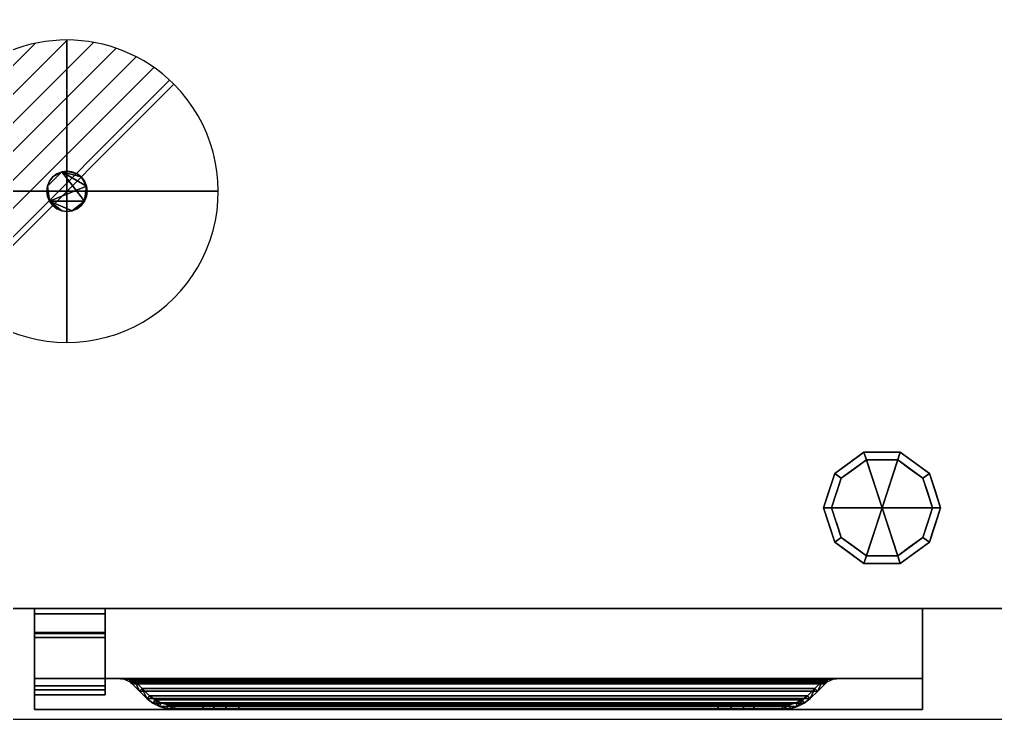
# Model space of a CAD drawing. Extents: x -1 to 1781, y -1355 to 1.
# Drawn here: x 801.5 to 1285.2, y -697 to -352.8 of the extents above; entities that cross this region are included whole.
import ezdxf

# ---------------------------------------------------------------- set-up
doc = ezdxf.new("R2010")
doc.units = 0
doc.layers.get('0').update_dxf_attribs({"lineweight": 13})
for name, color, linetype in [('IQ_200_3D', 1, 'Continuous'), ('IQ_BROWN_3D', 32, 'Continuous'), ('IQ_CON_DRAIN_INT', 7, 'Continuous')]:
    doc.layers.add(name, color=color, linetype=linetype)

# ---------------------------------------------------------------- blocks, each defined once
blk = doc.blocks.new('*X11')
at = {"color": 0}
for p, q in [((313.993, 2209.039), (321.505, 2216.552)), ((314.108, 2207.74), (322.804, 2216.436)), ((314.158, 2210.619), (319.926, 2216.386)), ((314.399, 2206.617), (323.928, 2216.145)), ((314.821, 2205.625), (324.919, 2215.723)), ((315.101, 2212.976), (317.568, 2215.443)), ((315.354, 2204.743), (325.801, 2215.191)), ((315.985, 2203.96), (326.584, 2214.559))]:
    blk.add_line(p, q, dxfattribs=at)
blk = doc.blocks.new('DRAIN')
blk.add_line((-2.121, -2.121), (2.121, 2.121))
at = {"extrusion": (-1, 0, 0)}
blk.add_line((0, 2.121, -2.121), (0, -2.121, 2.121), dxfattribs=at)
at = {"extrusion": (0, -1, 0)}
blk.add_line((-2.121, 0, -2.121), (2.121, 0, 2.121), dxfattribs=at)
at = {"extrusion": (-1, 0, 0)}
for start, end in [(45, 225), (225, 45)]:
    blk.add_arc((0, 0), 3, start, end, dxfattribs=at)
for start, end in [(45, 225), (225, 45)]:
    blk.add_arc((0, 0), 3, start, end)
at = {"extrusion": (0, -1, 0)}
for start, end in [(45, 225), (225, 45)]:
    blk.add_arc((0, 0), 3, start, end, dxfattribs=at)
at = {"xscale": 0.4000000000000909, "yscale": 0.4000000000000909, "zscale": 0.4000000000000909}
blk.add_blockref('*X11', (-128.597, -883.621), dxfattribs=at)
at = {"extrusion": (-1, 0, 0), "xscale": 0.3999999999999773, "yscale": 0.3999999999999773, "zscale": 0.3999999999999773}
blk.add_blockref('*X11', (-128.597, -883.621), dxfattribs=at)
at = {"extrusion": (0, -1, 0), "xscale": 0.4000000000000909, "yscale": 0.4000000000000909, "zscale": 0.4000000000000909}
blk.add_blockref('*X11', (-128.597, -883.621), dxfattribs=at)

msp = doc.modelspace()

# ---------------------------------------------------------------- block references
at = {"layer": 'IQ_CON_DRAIN_INT', "xscale": 25, "yscale": 25, "zscale": 25}
msp.add_blockref('DRAIN', (825, -438), dxfattribs=at)

# ---------------------------------------------------------------- meshes
at = {"layer": 'IQ_200_3D'}
mesh = msp.add_polyface(dxfattribs=at)
corners = [(15, 0, 800), (15, -645, 800), (1765, -645, 800), (1765, 0, 800)]
mesh.append_faces([[corners[k] for k in face] for face in [(0, 1, 2, 3)]])
mesh = msp.add_polyface(dxfattribs=at)
corners = [(1765, -645, 150), (15, -645, 150), (15, 0, 150), (1765, 0, 150)]
mesh.append_faces([[corners[k] for k in face] for face in [(0, 1, 2, 3)]])
mesh = msp.add_polyface(dxfattribs=at)
corners = [(825, -448, 140), (822.41, -447.66, 140), (820, -446.66, 140), (817.93, -445.07, 140), (816.34, -443, 140), (815.34, -440.59, 140), (815, -438, 140), (815.34, -435.41, 140), (816.34, -433, 140), (817.93, -430.93, 140), (820, -429.34, 140), (822.41, -428.34, 140), (825, -428, 140), (827.59, -428.34, 140), (830, -429.34, 140), (832.07, -430.93, 140), (833.66, -433, 140), (834.66, -435.41, 140), (835, -438, 140), (834.66, -440.59, 140), (833.66, -443, 140), (832.07, -445.07, 140), (830, -446.66, 140), (827.59, -447.66, 140)]
mesh.append_faces([[corners[k] for k in face] for face in [(11, 9, 10), (17, 15, 16), (14, 12, 13)]], dxfattribs={"vtx0": -1})
mesh.append_faces([[corners[k] for k in face] for face in [(1, 4, 23, 0)]], dxfattribs={"vtx0": -1, "vtx1": -1})
mesh.append_faces([[corners[k] for k in face] for face in [(20, 23, 4)]], dxfattribs={"vtx0": -1, "vtx1": -1, "vtx2": -1})
mesh.append_faces([[corners[k] for k in face] for face in [(4, 7, 11, 20), (11, 15, 17, 20)]], dxfattribs={"vtx0": -1, "vtx1": -1, "vtx2": -1, "vtx3": -1})
mesh.append_faces([[corners[k] for k in face] for face in [(11, 7, 8, 9)]], dxfattribs={"vtx0": -1, "vtx3": -1})
mesh.append_faces([[corners[k] for k in face] for face in [(11, 12, 14, 15)]], dxfattribs={"vtx1": -1, "vtx3": -1})
mesh.append_faces([[corners[k] for k in face] for face in [(2, 3, 4, 1), (21, 22, 23, 20)]], dxfattribs={"vtx2": -1})
mesh.append_faces([[corners[k] for k in face] for face in [(4, 5, 6, 7), (17, 18, 19, 20)]], dxfattribs={"vtx3": -1})
mesh = msp.add_polyface(dxfattribs=at)
corners = [(825, -448, 150), (827.59, -447.66, 150), (830, -446.66, 150), (832.07, -445.07, 150), (833.66, -443, 150), (834.66, -440.59, 150), (835, -438, 150), (834.66, -435.41, 150), (833.66, -433, 150), (832.07, -430.93, 150), (830, -429.34, 150), (827.59, -428.34, 150), (825, -428, 150), (822.41, -428.34, 150), (820, -429.34, 150), (817.93, -430.93, 150), (816.34, -433, 150), (815.34, -435.41, 150), (815, -438, 150), (815.34, -440.59, 150), (816.34, -443, 150), (817.93, -445.07, 150), (820, -446.66, 150), (822.41, -447.66, 150)]
mesh.append_faces([[corners[k] for k in face] for face in [(7, 5, 6), (12, 10, 11), (15, 13, 14)]], dxfattribs={"vtx0": -1})
mesh.append_faces([[corners[k] for k in face] for face in [(1, 4, 20)]], dxfattribs={"vtx0": -1, "vtx1": -1, "vtx2": -1})
mesh.append_faces([[corners[k] for k in face] for face in [(20, 7, 13, 17)]], dxfattribs={"vtx0": -1, "vtx1": -1, "vtx2": -1, "vtx3": -1})
mesh.append_faces([[corners[k] for k in face] for face in [(7, 20, 4, 5)]], dxfattribs={"vtx0": -1, "vtx1": -1, "vtx3": -1})
mesh.append_faces([[corners[k] for k in face] for face in [(13, 9, 10, 12)]], dxfattribs={"vtx0": -1, "vtx2": -1})
mesh.append_faces([[corners[k] for k in face] for face in [(3, 4, 1, 2)]], dxfattribs={"vtx1": -1})
mesh.append_faces([[corners[k] for k in face] for face in [(16, 17, 13, 15)]], dxfattribs={"vtx1": -1, "vtx2": -1})
mesh.append_faces([[corners[k] for k in face] for face in [(18, 19, 20, 17)]], dxfattribs={"vtx2": -1})
mesh.append_faces([[corners[k] for k in face] for face in [(7, 8, 9, 13), (23, 0, 1, 20)]], dxfattribs={"vtx2": -1, "vtx3": -1})
mesh.append_faces([[corners[k] for k in face] for face in [(20, 21, 22, 23)]], dxfattribs={"vtx3": -1})
mesh = msp.add_polyface(dxfattribs=at)
corners = [(825, -428, 140), (822.41, -428.34, 140), (820, -429.34, 140), (817.93, -430.93, 140), (816.34, -433, 140), (815.34, -435.41, 140), (815, -438, 140), (815.34, -440.59, 140), (816.34, -443, 140), (817.93, -445.07, 140), (820, -446.66, 140), (822.41, -447.66, 140), (825, -448, 140), (825, -448, 150), (822.41, -447.66, 150), (820, -446.66, 150), (817.93, -445.07, 150), (816.34, -443, 150), (815.34, -440.59, 150), (815, -438, 150), (815.34, -435.41, 150), (816.34, -433, 150), (817.93, -430.93, 150), (820, -429.34, 150), (822.41, -428.34, 150), (825, -428, 150)]
mesh.append_faces([[corners[k] for k in face] for face in [(13, 14, 11, 12), (0, 1, 24, 25)]], dxfattribs={"vtx1": -1})
mesh.append_faces([[corners[k] for k in face] for face in [(14, 15, 10, 11), (16, 17, 8, 9), (15, 16, 9, 10), (17, 18, 7, 8), (6, 7, 18, 19), (19, 20, 5, 6), (20, 21, 4, 5), (22, 23, 2, 3), (21, 22, 3, 4), (23, 24, 1, 2)]], dxfattribs={"vtx1": -1, "vtx3": -1})
mesh = msp.add_polyface(dxfattribs=at)
corners = [(825, -448, 140), (827.59, -447.66, 140), (830, -446.66, 140), (832.07, -445.07, 140), (833.66, -443, 140), (834.66, -440.59, 140), (835, -438, 140), (834.66, -435.41, 140), (833.66, -433, 140), (832.07, -430.93, 140), (830, -429.34, 140), (827.59, -428.34, 140), (825, -428, 140), (825, -428, 150), (827.59, -428.34, 150), (830, -429.34, 150), (832.07, -430.93, 150), (833.66, -433, 150), (834.66, -435.41, 150), (835, -438, 150), (834.66, -440.59, 150), (833.66, -443, 150), (832.07, -445.07, 150), (830, -446.66, 150), (827.59, -447.66, 150), (825, -448, 150)]
mesh.append_faces([[corners[k] for k in face] for face in [(13, 14, 11, 12), (0, 1, 24, 25)]], dxfattribs={"vtx1": -1})
mesh.append_faces([[corners[k] for k in face] for face in [(14, 15, 10, 11), (16, 17, 8, 9), (15, 16, 9, 10), (17, 18, 7, 8), (6, 7, 18, 19), (19, 20, 5, 6), (20, 21, 4, 5), (22, 23, 2, 3), (21, 22, 3, 4), (23, 24, 1, 2)]], dxfattribs={"vtx1": -1, "vtx3": -1})
mesh = msp.add_polyface(dxfattribs=at)
corners = [(1229, -595, 150), (1258, -595, 150), (1252.46, -577.95, 150), (1237.96, -567.42, 150), (1220.04, -567.42, 150), (1205.54, -577.95, 150), (1200, -595, 150)]
mesh.append_faces([[corners[k] for k in face] for face in [(0, 4, 5, 6)]], dxfattribs={"vtx0": -1})
mesh.append_faces([[corners[k] for k in face] for face in [(0, 3, 4)]], dxfattribs={"vtx0": -1, "vtx2": -1})
mesh.append_faces([[corners[k] for k in face] for face in [(0, 1, 2, 3)]], dxfattribs={"vtx3": -1})
mesh = msp.add_polyface(dxfattribs=at)
corners = [(1200, -595, 150), (1205.54, -577.95, 150), (1220.04, -567.42, 150), (1237.96, -567.42, 150), (1252.46, -577.95, 150), (1258, -595, 150), (1258, -595, 25), (1252.46, -577.95, 25), (1237.96, -567.42, 25), (1220.04, -567.42, 25), (1205.54, -577.95, 25), (1200, -595, 25), (1245.21, -572.69, 150), (1245.21, -572.69, 25), (1255.23, -586.48, 25), (1255.23, -586.48, 150), (1229, -567.42, 150), (1229, -567.42, 25), (1212.79, -572.69, 25), (1212.79, -572.69, 150), (1202.31, -587.88, 25), (1202.77, -586.48, 150), (1203.93, -582.92, 25)]
mesh.append_faces([[corners[k] for k in face] for face in [(22, 1, 10), (1, 22, 21)]], dxfattribs={"vtx0": -1, "vtx1": -1})
mesh.append_faces([[corners[k] for k in face] for face in [(20, 0, 21)]], dxfattribs={"vtx0": -1, "vtx2": -1})
mesh.append_faces([[corners[k] for k in face] for face in [(22, 20, 21)]], dxfattribs={"vtx1": -1, "vtx2": -1})
mesh.append_faces([[corners[k] for k in face] for face in [(2, 16, 17, 9), (13, 8, 3, 12), (4, 15, 14, 7), (7, 13, 12, 4), (9, 18, 19, 2), (16, 3, 8, 17), (1, 19, 18, 10)]], dxfattribs={"vtx1": -1, "vtx3": -1})
mesh.append_faces([[corners[k] for k in face] for face in [(5, 6, 14, 15), (20, 11, 0)]], dxfattribs={"vtx2": -1})
mesh = msp.add_polyface(dxfattribs=at)
corners = [(1200, -595, 25), (1205.54, -577.95, 25), (1220.04, -567.42, 25), (1237.96, -567.42, 25), (1252.46, -577.95, 25), (1258, -595, 25), (1254, -595, 25), (1249.23, -580.31, 25), (1236.73, -571.22, 25), (1221.27, -571.22, 25), (1208.77, -580.31, 25), (1204, -595, 25)]
mesh.append_faces([[corners[k] for k in face] for face in [(10, 1, 2, 9)]], dxfattribs={"vtx0": -1, "vtx2": -1})
mesh.append_faces([[corners[k] for k in face] for face in [(6, 7, 4, 5)]], dxfattribs={"vtx1": -1})
mesh.append_faces([[corners[k] for k in face] for face in [(8, 9, 2, 3), (7, 8, 3, 4)]], dxfattribs={"vtx1": -1, "vtx3": -1})
mesh.append_faces([[corners[k] for k in face] for face in [(11, 0, 1, 10)]], dxfattribs={"vtx2": -1})
mesh = msp.add_polyface(dxfattribs=at)
corners = [(1204, -595, 25), (1208.77, -580.31, 25), (1221.27, -571.22, 25), (1236.73, -571.22, 25), (1249.23, -580.31, 25), (1254, -595, 25), (1254, -595, 0), (1249.23, -580.31, 0), (1236.73, -571.22, 0), (1221.27, -571.22, 0), (1208.77, -580.31, 0), (1204, -595, 0), (1242.98, -575.76, 0), (1242.98, -575.76, 25), (1251.61, -587.65, 25), (1251.61, -587.65, 0), (1229, -571.22, 25), (1229, -571.22, 0), (1206.32, -587.87, 0), (1206.39, -587.65, 25), (1215.02, -575.76, 0), (1215.02, -575.76, 25)]
mesh.append_faces([[corners[k] for k in face] for face in [(15, 14, 5, 6)]], dxfattribs={"vtx0": -1})
mesh.append_faces([[corners[k] for k in face] for face in [(7, 4, 14, 15), (9, 2, 16, 17), (8, 3, 13, 12), (12, 13, 4, 7), (19, 10, 18), (17, 16, 3, 8), (10, 19, 1), (18, 0, 19)]], dxfattribs={"vtx0": -1, "vtx2": -1})
mesh.append_faces([[corners[k] for k in face] for face in [(21, 2, 9, 20), (1, 21, 20, 10)]], dxfattribs={"vtx1": -1, "vtx3": -1})
mesh.append_faces([[corners[k] for k in face] for face in [(18, 11, 0)]], dxfattribs={"vtx2": -1})
mesh = msp.add_polyface(dxfattribs=at)
corners = [(1204, -595, 0), (1208.77, -580.31, 0), (1221.27, -571.22, 0), (1236.73, -571.22, 0), (1249.23, -580.31, 0), (1254, -595, 0), (1229, -595, 0)]
mesh.append_faces([[corners[k] for k in face] for face in [(1, 2, 6, 0)]], dxfattribs={"vtx1": -1})
mesh.append_faces([[corners[k] for k in face] for face in [(2, 3, 6)]], dxfattribs={"vtx1": -1, "vtx2": -1})
mesh.append_faces([[corners[k] for k in face] for face in [(4, 5, 6, 3)]], dxfattribs={"vtx2": -1})
mesh = msp.add_polyface(dxfattribs=at)
corners = [(1229, -595, 150), (1200, -595, 150), (1205.54, -612.05, 150), (1220.04, -622.58, 150), (1237.96, -622.58, 150), (1252.46, -612.05, 150), (1258, -595, 150)]
mesh.append_faces([[corners[k] for k in face] for face in [(0, 4, 5, 6)]], dxfattribs={"vtx0": -1})
mesh.append_faces([[corners[k] for k in face] for face in [(4, 0, 3)]], dxfattribs={"vtx0": -1, "vtx1": -1})
mesh.append_faces([[corners[k] for k in face] for face in [(0, 1, 2, 3)]], dxfattribs={"vtx3": -1})
mesh = msp.add_polyface(dxfattribs=at)
corners = [(1258, -595, 150), (1252.46, -612.05, 150), (1237.96, -622.58, 150), (1220.04, -622.58, 150), (1205.54, -612.05, 150), (1200, -595, 150), (1200, -595, 25), (1205.54, -612.05, 25), (1220.04, -622.58, 25), (1237.96, -622.58, 25), (1252.46, -612.05, 25), (1258, -595, 25), (1202.31, -602.12, 150), (1202.77, -603.52, 25), (1212.79, -617.31, 25), (1212.79, -617.31, 150), (1229, -622.58, 150), (1229, -622.58, 25), (1245.21, -617.31, 25), (1245.21, -617.31, 150), (1255.69, -602.12, 25), (1255.23, -603.52, 150), (1203.93, -607.08, 150), (1254.07, -607.08, 25)]
mesh.append_faces([[corners[k] for k in face] for face in [(6, 12, 5)]], dxfattribs={"vtx0": -1})
mesh.append_faces([[corners[k] for k in face] for face in [(23, 1, 10), (22, 7, 4), (7, 22, 13), (1, 23, 21)]], dxfattribs={"vtx0": -1, "vtx1": -1})
mesh.append_faces([[corners[k] for k in face] for face in [(12, 6, 13), (20, 0, 21)]], dxfattribs={"vtx0": -1, "vtx2": -1})
mesh.append_faces([[corners[k] for k in face] for face in [(22, 12, 13), (23, 20, 21)]], dxfattribs={"vtx1": -1, "vtx2": -1})
mesh.append_faces([[corners[k] for k in face] for face in [(15, 4, 7, 14), (3, 15, 14, 8), (17, 9, 2, 16), (19, 2, 9, 18), (18, 10, 1, 19), (16, 3, 8, 17)]], dxfattribs={"vtx1": -1, "vtx3": -1})
mesh.append_faces([[corners[k] for k in face] for face in [(20, 11, 0)]], dxfattribs={"vtx2": -1})
mesh = msp.add_polyface(dxfattribs=at)
corners = [(1258, -595, 25), (1252.46, -612.05, 25), (1237.96, -622.58, 25), (1220.04, -622.58, 25), (1205.54, -612.05, 25), (1200, -595, 25), (1204, -595, 25), (1208.77, -609.69, 25), (1221.27, -618.78, 25), (1236.73, -618.78, 25), (1249.23, -609.69, 25), (1254, -595, 25)]
mesh.append_faces([[corners[k] for k in face] for face in [(1, 10, 11, 0)]], dxfattribs={"vtx0": -1})
mesh.append_faces([[corners[k] for k in face] for face in [(3, 8, 9, 2), (2, 9, 10, 1)]], dxfattribs={"vtx0": -1, "vtx2": -1})
mesh.append_faces([[corners[k] for k in face] for face in [(3, 4, 7, 8)]], dxfattribs={"vtx1": -1, "vtx3": -1})
mesh.append_faces([[corners[k] for k in face] for face in [(4, 5, 6, 7)]], dxfattribs={"vtx3": -1})
mesh = msp.add_polyface(dxfattribs=at)
corners = [(1254, -595, 25), (1249.23, -609.69, 25), (1236.73, -618.78, 25), (1221.27, -618.78, 25), (1208.77, -609.69, 25), (1204, -595, 25), (1204, -595, 0), (1208.77, -609.69, 0), (1221.27, -618.78, 0), (1236.73, -618.78, 0), (1249.23, -609.69, 0), (1254, -595, 0), (1206.32, -602.13, 0), (1206.39, -602.35, 25), (1215.02, -614.24, 25), (1215.02, -614.24, 0), (1229, -618.78, 25), (1229, -618.78, 0), (1251.68, -602.13, 0), (1251.61, -602.35, 25), (1242.98, -614.24, 25), (1242.98, -614.24, 0)]
mesh.append_faces([[corners[k] for k in face] for face in [(7, 13, 12)]], dxfattribs={"vtx0": -1, "vtx1": -1})
mesh.append_faces([[corners[k] for k in face] for face in [(15, 14, 4, 7), (14, 15, 8, 3), (12, 13, 5), (9, 2, 16), (19, 10, 18), (10, 19, 1), (20, 21, 10, 1), (2, 9, 21, 20), (18, 0, 19)]], dxfattribs={"vtx0": -1, "vtx2": -1})
mesh.append_faces([[corners[k] for k in face] for face in [(4, 13, 7), (8, 17, 3)]], dxfattribs={"vtx1": -1, "vtx2": -1})
mesh.append_faces([[corners[k] for k in face] for face in [(16, 3, 17, 9)]], dxfattribs={"vtx1": -1, "vtx3": -1})
mesh.append_faces([[corners[k] for k in face] for face in [(5, 6, 12), (18, 11, 0)]], dxfattribs={"vtx2": -1})
mesh = msp.add_polyface(dxfattribs=at)
corners = [(1254, -595, 0), (1249.23, -609.69, 0), (1236.73, -618.78, 0), (1221.27, -618.78, 0), (1208.77, -609.69, 0), (1204, -595, 0), (1229, -595, 0)]
mesh.append_faces([[corners[k] for k in face] for face in [(3, 6, 2)]], dxfattribs={"vtx0": -1, "vtx1": -1})
mesh.append_faces([[corners[k] for k in face] for face in [(1, 2, 6, 0)]], dxfattribs={"vtx1": -1})
mesh.append_faces([[corners[k] for k in face] for face in [(4, 5, 6, 3)]], dxfattribs={"vtx2": -1})
mesh = msp.add_polyface(dxfattribs=at)
corners = [(15, -645, 800), (15, -645, 150), (1765, -645, 150), (1765, -645, 800)]
mesh.append_faces([[corners[k] for k in face] for face in [(0, 1, 2, 3)]])
mesh = msp.add_polyface(dxfattribs=at)
corners = [(809, -657.26, 178.51), (809, -645, 178.51), (809, -645, 150), (809, -647.5, 150), (809, -647.5, 176.01), (809, -687.81, 176.01), (809, -687.81, 185.01), (809, -685.31, 185.01), (809, -685.31, 178.51), (809, -683.31, 185.01), (809, -683.31, 187.51), (809, -656.8, 187.51), (809, -656.8, 181.76), (809, -659.3, 181.76), (809, -659.3, 185.01)]
mesh.append_faces([[corners[k] for k in face] for face in [(14, 11, 12, 13)]], dxfattribs={"vtx0": -1})
mesh.append_faces([[corners[k] for k in face] for face in [(5, 8, 0)]], dxfattribs={"vtx0": -1, "vtx2": -1})
mesh.append_faces([[corners[k] for k in face] for face in [(0, 1, 4, 5)]], dxfattribs={"vtx1": -1, "vtx3": -1})
mesh.append_faces([[corners[k] for k in face] for face in [(6, 7, 8, 5), (2, 3, 4, 1)]], dxfattribs={"vtx2": -1})
mesh.append_faces([[corners[k] for k in face] for face in [(14, 9, 10, 11)]], dxfattribs={"vtx3": -1})
mesh = msp.add_polyface(dxfattribs=at)
corners = [(809, -645, 150), (844, -645, 150), (844, -647.5, 150), (809, -647.5, 150)]
mesh.append_faces([[corners[k] for k in face] for face in [(0, 1, 2, 3)]])
mesh = msp.add_polyface(dxfattribs=at)
corners = [(809, -645, 178.51), (844, -645, 178.51), (844, -645, 150), (809, -645, 150)]
mesh.append_faces([[corners[k] for k in face] for face in [(0, 1, 2, 3)]])
mesh = msp.add_polyface(dxfattribs=at)
corners = [(809, -657.26, 178.51), (844, -657.26, 178.51), (844, -645, 178.51), (809, -645, 178.51)]
mesh.append_faces([[corners[k] for k in face] for face in [(0, 1, 2, 3)]])
mesh = msp.add_polyface(dxfattribs=at)
corners = [(809, -695, 693.5), (809, -679.6, 750.99), (809, -679.6, 799.66), (809, -645, 799.66), (809, -645, 187.51), (809, -695, 187.51)]
mesh.append_faces([[corners[k] for k in face] for face in [(1, 3, 0)]], dxfattribs={"vtx0": -1, "vtx1": -1})
mesh.append_faces([[corners[k] for k in face] for face in [(4, 5, 0, 3), (1, 2, 3)]], dxfattribs={"vtx2": -1})
mesh = msp.add_polyface(dxfattribs=at)
corners = [(1249, -695, 187.51), (809, -695, 187.51), (809, -645, 187.51), (1249, -645, 187.51)]
mesh.append_faces([[corners[k] for k in face] for face in [(0, 1, 2, 3)]])
mesh = msp.add_polyface(dxfattribs=at)
corners = [(1249, -645, 187.51), (809, -645, 187.51), (809, -645, 799.66), (1249, -645, 799.66)]
mesh.append_faces([[corners[k] for k in face] for face in [(0, 1, 2, 3)]])
mesh = msp.add_polyface(dxfattribs=at)
corners = [(1249, -645, 799.66), (809, -645, 799.66), (809, -679.6, 799.66), (1249, -679.6, 799.66)]
mesh.append_faces([[corners[k] for k in face] for face in [(0, 1, 2, 3)]])
mesh = msp.add_polyface(dxfattribs=at)
corners = [(809, -647.5, 176.01), (844, -647.5, 176.01), (844, -687.81, 176.01), (809, -687.81, 176.01)]
mesh.append_faces([[corners[k] for k in face] for face in [(0, 1, 2, 3)]])
mesh = msp.add_polyface(dxfattribs=at)
corners = [(809, -647.5, 150), (844, -647.5, 150), (844, -647.5, 176.01), (809, -647.5, 176.01)]
mesh.append_faces([[corners[k] for k in face] for face in [(0, 1, 2, 3)]])
mesh = msp.add_polyface(dxfattribs=at)
corners = [(844, -657.26, 178.51), (844, -685.31, 178.51), (844, -685.31, 185.01), (844, -687.81, 185.01), (844, -687.81, 176.01), (844, -647.5, 176.01), (844, -647.5, 150), (844, -645, 150), (844, -645, 178.51), (844, -683.31, 185.01), (844, -659.3, 185.01), (844, -659.3, 181.76), (844, -656.8, 181.76), (844, -656.8, 187.51), (844, -683.31, 187.51)]
mesh.append_faces([[corners[k] for k in face] for face in [(10, 13, 14, 9)]], dxfattribs={"vtx0": -1})
mesh.append_faces([[corners[k] for k in face] for face in [(5, 8, 0, 4)]], dxfattribs={"vtx0": -1, "vtx2": -1})
mesh.append_faces([[corners[k] for k in face] for face in [(7, 8, 5, 6), (12, 13, 10, 11)]], dxfattribs={"vtx1": -1})
mesh.append_faces([[corners[k] for k in face] for face in [(0, 1, 4)]], dxfattribs={"vtx1": -1, "vtx2": -1})
mesh.append_faces([[corners[k] for k in face] for face in [(1, 2, 3, 4)]], dxfattribs={"vtx3": -1})
mesh = msp.add_polyface(dxfattribs=at)
corners = [(1249, -695, 693.5), (1249, -695, 187.51), (1249, -645, 187.51), (1249, -645, 799.66), (1249, -679.6, 799.66), (1249, -679.6, 750.99)]
mesh.append_faces([[corners[k] for k in face] for face in [(3, 5, 0)]], dxfattribs={"vtx0": -1, "vtx2": -1})
mesh.append_faces([[corners[k] for k in face] for face in [(3, 4, 5)]], dxfattribs={"vtx2": -1})
mesh.append_faces([[corners[k] for k in face] for face in [(0, 1, 2, 3)]], dxfattribs={"vtx3": -1})
mesh = msp.add_polyface(dxfattribs=at)
corners = [(809, -656.8, 187.51), (844, -656.8, 187.51), (844, -656.8, 181.76), (809, -656.8, 181.76)]
mesh.append_faces([[corners[k] for k in face] for face in [(0, 1, 2, 3)]])
mesh = msp.add_polyface(dxfattribs=at)
corners = [(809, -683.31, 187.51), (844, -683.31, 187.51), (844, -656.8, 187.51), (809, -656.8, 187.51)]
mesh.append_faces([[corners[k] for k in face] for face in [(0, 1, 2, 3)]])
mesh = msp.add_polyface(dxfattribs=at)
corners = [(809, -656.8, 181.76), (844, -656.8, 181.76), (844, -659.3, 181.76), (809, -659.3, 181.76)]
mesh.append_faces([[corners[k] for k in face] for face in [(0, 1, 2, 3)]])
mesh = msp.add_polyface(dxfattribs=at)
corners = [(809, -685.31, 178.51), (844, -685.31, 178.51), (844, -657.26, 178.51), (809, -657.26, 178.51)]
mesh.append_faces([[corners[k] for k in face] for face in [(0, 1, 2, 3)]])
mesh = msp.add_polyface(dxfattribs=at)
corners = [(809, -659.3, 185.01), (844, -659.3, 185.01), (844, -683.31, 185.01), (809, -683.31, 185.01)]
mesh.append_faces([[corners[k] for k in face] for face in [(0, 1, 2, 3)]])
mesh = msp.add_polyface(dxfattribs=at)
corners = [(809, -659.3, 181.76), (844, -659.3, 181.76), (844, -659.3, 185.01), (809, -659.3, 185.01)]
mesh.append_faces([[corners[k] for k in face] for face in [(0, 1, 2, 3)]])
mesh = msp.add_polyface(dxfattribs=at)
corners = [(1249, -679.6, 799.66), (809, -679.6, 799.66), (809, -679.6, 750.99), (1249, -679.6, 750.99)]
mesh.append_faces([[corners[k] for k in face] for face in [(0, 1, 2, 3)]])
mesh = msp.add_polyface(dxfattribs=at)
corners = [(1249, -679.6, 750.99), (809, -679.6, 750.99), (809, -695, 693.5), (1249, -695, 693.5)]
mesh.append_faces([[corners[k] for k in face] for face in [(0, 1, 2, 3)]])
mesh = msp.add_polyface(dxfattribs=at)
corners = [(1200.73, -679.6, 793.12), (857.27, -679.6, 793.12), (856.14, -679.6, 794.25), (853.19, -679.6, 796.68), (849.84, -679.6, 798.51), (846.2, -679.6, 799.66), (1211.8, -679.6, 799.66), (1208.16, -679.6, 798.51), (1204.81, -679.6, 796.68), (1201.86, -679.6, 794.25)]
mesh.append_faces([[corners[k] for k in face] for face in [(2, 9, 0, 1)]], dxfattribs={"vtx0": -1})
mesh.append_faces([[corners[k] for k in face] for face in [(6, 7, 5)]], dxfattribs={"vtx1": -1})
mesh.append_faces([[corners[k] for k in face] for face in [(2, 3, 9)]], dxfattribs={"vtx1": -1, "vtx2": -1})
mesh.append_faces([[corners[k] for k in face] for face in [(7, 8, 4, 5), (8, 9, 3, 4)]], dxfattribs={"vtx1": -1, "vtx3": -1})
mesh = msp.add_polyface(dxfattribs=at)
corners = [(1211.8, -679.6, 799.66), (846.2, -679.6, 799.66), (849.91, -679.62, 798.47), (853.31, -680.02, 796.6), (856.14, -681.25, 794.25), (856.73, -681.73, 793.66), (857.27, -682.26, 793.12), (1200.73, -682.26, 793.12), (1201.27, -681.73, 793.66), (1201.86, -681.25, 794.25), (1204.69, -680.02, 796.6), (1208.09, -679.62, 798.47)]
mesh.append_faces([[corners[k] for k in face] for face in [(2, 11, 0, 1)]], dxfattribs={"vtx0": -1})
mesh.append_faces([[corners[k] for k in face] for face in [(3, 10, 11, 2), (10, 3, 4, 9), (5, 8, 9, 4)]], dxfattribs={"vtx0": -1, "vtx2": -1})
mesh.append_faces([[corners[k] for k in face] for face in [(6, 7, 8, 5)]], dxfattribs={"vtx2": -1})
mesh = msp.add_polyface(dxfattribs=at)
corners = [(856.14, -679.6, 794.25), (856.14, -681.25, 794.25), (853.31, -680.02, 796.6), (849.91, -679.62, 798.47), (846.2, -679.6, 799.66), (849.84, -679.6, 798.51), (853.19, -679.6, 796.68), (851.61, -679.82, 797.54), (848.52, -679.61, 798.92), (851.52, -679.6, 797.59), (849.21, -679.62, 798.7), (850.68, -679.6, 798.05), (849.56, -679.62, 798.59), (850.26, -679.6, 798.28), (849.74, -679.62, 798.53), (850.05, -679.6, 798.39), (850.76, -679.72, 798.01), (848.52, -679.6, 798.92), (850.34, -679.67, 798.24), (849.18, -679.6, 798.72), (850.12, -679.65, 798.36), (849.51, -679.6, 798.61), (849.67, -679.6, 798.56), (849.34, -679.6, 798.66), (849.39, -679.62, 798.64), (848.86, -679.62, 798.81), (849.04, -679.62, 798.75), (848.85, -679.6, 798.82), (849.01, -679.6, 798.77), (848.69, -679.61, 798.86), (848.68, -679.6, 798.87)]
mesh.append_faces([[corners[k] for k in face] for face in [(2, 0, 1)]], dxfattribs={"vtx0": -1})
mesh.append_faces([[corners[k] for k in face] for face in [(9, 7, 16), (11, 16, 18)]], dxfattribs={"vtx0": -1, "vtx2": -1})
mesh.append_faces([[corners[k] for k in face] for face in [(6, 0, 2), (5, 15, 3), (3, 14, 5), (2, 7, 6), (11, 9, 16), (9, 6, 7), (25, 29, 27), (19, 23, 10), (13, 11, 18), (21, 22, 12), (18, 20, 13), (10, 26, 19), (15, 13, 20), (23, 21, 24), (20, 3, 15), (14, 12, 22), (22, 5, 14), (12, 24, 21), (24, 10, 23), (29, 8, 30), (27, 28, 25), (26, 25, 28), (28, 19, 26), (17, 30, 8), (30, 27, 29)]], dxfattribs={"vtx1": -1, "vtx2": -1})
mesh.append_faces([[corners[k] for k in face] for face in [(8, 4, 17)]], dxfattribs={"vtx2": -1})
mesh = msp.add_polyface(dxfattribs=at)
corners = [(892.58, -693, 757.81), (892.58, -695, 757.81), (878.28, -695, 772.11), (874.55, -694.65, 775.84), (870.95, -693.61, 779.44), (867.6, -691.91, 782.79), (864.64, -689.62, 785.75), (860.89, -686.01, 789.5), (857.27, -682.26, 793.12), (856.73, -681.73, 793.66), (856.14, -681.25, 794.25), (856.14, -679.6, 794.25), (857.27, -679.6, 793.12), (858.03, -680.21, 792.36), (858.73, -680.89, 791.66), (862.3, -684.59, 788.09), (866, -688.16, 784.39), (868.67, -690.22, 781.72), (871.68, -691.75, 778.71), (874.92, -692.68, 775.47), (878.28, -693, 772.11)]
mesh.append_faces([[corners[k] for k in face] for face in [(3, 19, 2), (5, 17, 4), (18, 4, 17), (8, 14, 7), (13, 9, 12)]], dxfattribs={"vtx0": -1, "vtx1": -1})
mesh.append_faces([[corners[k] for k in face] for face in [(2, 19, 20), (12, 9, 10)]], dxfattribs={"vtx0": -1, "vtx2": -1})
mesh.append_faces([[corners[k] for k in face] for face in [(15, 16, 6), (14, 15, 7), (6, 7, 15)]], dxfattribs={"vtx1": -1, "vtx2": -1})
mesh.append_faces([[corners[k] for k in face] for face in [(3, 4, 18, 19), (16, 17, 5, 6), (8, 9, 13, 14)]], dxfattribs={"vtx1": -1, "vtx3": -1})
mesh.append_faces([[corners[k] for k in face] for face in [(0, 1, 2, 20), (10, 11, 12)]], dxfattribs={"vtx2": -1})
mesh = msp.add_polyface(dxfattribs=at)
corners = [(1199.27, -680.89, 791.66), (858.73, -680.89, 791.66), (858.03, -680.21, 792.36), (857.27, -679.6, 793.12), (1200.73, -679.6, 793.12), (1199.97, -680.21, 792.36)]
mesh.append_faces([[corners[k] for k in face] for face in [(0, 1, 2, 5), (3, 4, 5, 2)]], dxfattribs={"vtx2": -1})
mesh = msp.add_polyface(dxfattribs=at)
corners = [(1192, -688.16, 784.39), (866, -688.16, 784.39), (862.3, -684.59, 788.09), (858.73, -680.89, 791.66), (1199.27, -680.89, 791.66), (1195.7, -684.59, 788.09)]
mesh.append_faces([[corners[k] for k in face] for face in [(0, 1, 2, 5), (3, 4, 5, 2)]], dxfattribs={"vtx2": -1})
mesh = msp.add_polyface(dxfattribs=at)
corners = [(1201.86, -679.6, 794.25), (1201.86, -681.25, 794.25), (1201.27, -681.73, 793.66), (1200.73, -682.26, 793.12), (1197.11, -686.01, 789.5), (1193.36, -689.62, 785.75), (1190.4, -691.91, 782.79), (1187.05, -693.61, 779.44), (1183.45, -694.65, 775.84), (1179.72, -695, 772.11), (1165.42, -695, 757.81), (1165.42, -693, 757.81), (1179.72, -693, 772.11), (1183.08, -692.68, 775.47), (1186.32, -691.75, 778.71), (1189.33, -690.22, 781.72), (1192, -688.16, 784.39), (1195.7, -684.59, 788.09), (1199.27, -680.89, 791.66), (1199.97, -680.21, 792.36), (1200.73, -679.6, 793.12)]
mesh.append_faces([[corners[k] for k in face] for face in [(2, 20, 1), (20, 2, 19), (17, 5, 16)]], dxfattribs={"vtx0": -1, "vtx1": -1})
mesh.append_faces([[corners[k] for k in face] for face in [(14, 7, 8, 13), (7, 14, 15), (6, 15, 16, 5), (9, 12, 13), (13, 8, 9), (19, 2, 3, 18), (18, 3, 4)]], dxfattribs={"vtx0": -1, "vtx2": -1})
mesh.append_faces([[corners[k] for k in face] for face in [(6, 7, 15), (4, 5, 17), (17, 18, 4)]], dxfattribs={"vtx1": -1, "vtx2": -1})
mesh.append_faces([[corners[k] for k in face] for face in [(20, 0, 1)]], dxfattribs={"vtx2": -1})
mesh.append_faces([[corners[k] for k in face] for face in [(9, 10, 11, 12)]], dxfattribs={"vtx3": -1})
mesh = msp.add_polyface(dxfattribs=at)
corners = [(1201.86, -681.25, 794.25), (1201.86, -679.6, 794.25), (1204.81, -679.6, 796.68), (1208.16, -679.6, 798.51), (1211.8, -679.6, 799.66), (1208.09, -679.62, 798.47), (1204.69, -680.02, 796.6), (1206.48, -679.6, 797.59), (1209.48, -679.61, 798.92), (1206.39, -679.82, 797.54), (1207.32, -679.6, 798.05), (1208.79, -679.62, 798.7), (1207.24, -679.72, 798.01), (1207.74, -679.6, 798.28), (1208.44, -679.62, 798.59), (1207.66, -679.67, 798.24), (1207.95, -679.6, 798.39), (1208.26, -679.62, 798.53), (1207.88, -679.65, 798.36), (1209.48, -679.6, 798.92), (1208.82, -679.6, 798.72), (1208.49, -679.6, 798.61), (1208.66, -679.6, 798.66), (1208.33, -679.6, 798.56), (1208.61, -679.62, 798.64), (1209.14, -679.62, 798.81), (1208.96, -679.62, 798.75), (1209.15, -679.6, 798.82), (1208.99, -679.6, 798.77), (1209.31, -679.61, 798.86), (1209.32, -679.6, 798.87)]
mesh.append_faces([[corners[k] for k in face] for face in [(1, 6, 0)]], dxfattribs={"vtx0": -1})
mesh.append_faces([[corners[k] for k in face] for face in [(7, 9, 2), (28, 26, 20), (10, 12, 7), (13, 15, 10), (16, 18, 13), (17, 23, 14), (22, 24, 21), (19, 8, 30), (26, 28, 25), (29, 30, 8)]], dxfattribs={"vtx0": -1, "vtx1": -1})
mesh.append_faces([[corners[k] for k in face] for face in [(17, 3, 23), (6, 1, 2), (16, 5, 18)]], dxfattribs={"vtx0": -1, "vtx2": -1})
mesh.append_faces([[corners[k] for k in face] for face in [(15, 12, 10), (9, 6, 2), (12, 9, 7), (18, 15, 13), (24, 14, 21), (23, 21, 14), (16, 3, 5), (17, 5, 3), (27, 30, 29), (11, 24, 22), (22, 20, 11), (28, 27, 25), (26, 11, 20), (29, 25, 27)]], dxfattribs={"vtx1": -1, "vtx2": -1})
mesh.append_faces([[corners[k] for k in face] for face in [(19, 4, 8)]], dxfattribs={"vtx2": -1})
mesh = msp.add_polyface(dxfattribs=at)
corners = [(809, -683.31, 185.01), (844, -683.31, 185.01), (844, -683.31, 187.51), (809, -683.31, 187.51)]
mesh.append_faces([[corners[k] for k in face] for face in [(0, 1, 2, 3)]])
mesh = msp.add_polyface(dxfattribs=at)
corners = [(809, -685.31, 185.01), (844, -685.31, 185.01), (844, -685.31, 178.51), (809, -685.31, 178.51)]
mesh.append_faces([[corners[k] for k in face] for face in [(0, 1, 2, 3)]])
mesh = msp.add_polyface(dxfattribs=at)
corners = [(809, -687.81, 185.01), (844, -687.81, 185.01), (844, -685.31, 185.01), (809, -685.31, 185.01)]
mesh.append_faces([[corners[k] for k in face] for face in [(0, 1, 2, 3)]])
mesh = msp.add_polyface(dxfattribs=at)
corners = [(1200.73, -682.26, 793.12), (857.27, -682.26, 793.12), (860.89, -686.01, 789.5), (864.64, -689.62, 785.75), (1193.36, -689.62, 785.75), (1197.11, -686.01, 789.5)]
mesh.append_faces([[corners[k] for k in face] for face in [(0, 1, 2, 5), (3, 4, 5, 2)]], dxfattribs={"vtx2": -1})
mesh = msp.add_polyface(dxfattribs=at)
corners = [(809, -687.81, 176.01), (844, -687.81, 176.01), (844, -687.81, 185.01), (809, -687.81, 185.01)]
mesh.append_faces([[corners[k] for k in face] for face in [(0, 1, 2, 3)]])
mesh = msp.add_polyface(dxfattribs=at)
corners = [(1193.36, -689.62, 785.75), (864.64, -689.62, 785.75), (867.6, -691.91, 782.79), (870.95, -693.61, 779.44), (874.55, -694.65, 775.84), (878.28, -695, 772.11), (1179.72, -695, 772.11), (1183.45, -694.65, 775.84), (1187.05, -693.61, 779.44), (1190.4, -691.91, 782.79)]
mesh.append_faces([[corners[k] for k in face] for face in [(7, 4, 5, 6)]], dxfattribs={"vtx0": -1})
mesh.append_faces([[corners[k] for k in face] for face in [(9, 2, 3, 8), (4, 7, 8, 3)]], dxfattribs={"vtx0": -1, "vtx2": -1})
mesh.append_faces([[corners[k] for k in face] for face in [(0, 1, 2, 9)]], dxfattribs={"vtx2": -1})
mesh = msp.add_polyface(dxfattribs=at)
corners = [(1179.72, -693, 772.11), (878.28, -693, 772.11), (874.92, -692.68, 775.47), (871.68, -691.75, 778.71), (868.67, -690.22, 781.72), (866, -688.16, 784.39), (1192, -688.16, 784.39), (1189.33, -690.22, 781.72), (1186.32, -691.75, 778.71), (1183.08, -692.68, 775.47)]
mesh.append_faces([[corners[k] for k in face] for face in [(2, 9, 0, 1)]], dxfattribs={"vtx0": -1})
mesh.append_faces([[corners[k] for k in face] for face in [(9, 2, 3, 8), (4, 7, 8, 3)]], dxfattribs={"vtx0": -1, "vtx2": -1})
mesh.append_faces([[corners[k] for k in face] for face in [(5, 6, 7, 4)]], dxfattribs={"vtx2": -1})
mesh = msp.add_polyface(dxfattribs=at)
corners = [(1249, -695, 693.5), (809, -695, 693.5), (809, -695, 187.51), (1249, -695, 187.51)]
mesh.append_faces([[corners[k] for k in face] for face in [(0, 1, 2, 3)]])
mesh = msp.add_polyface(dxfattribs=at)
corners = [(1147.74, -693, 750.49), (910.26, -693, 750.49), (903.79, -693, 751.34), (897.76, -693, 753.84), (892.58, -693, 757.81), (878.28, -693, 772.11), (1179.72, -693, 772.11), (1165.42, -693, 757.81), (1160.24, -693, 753.84), (1154.21, -693, 751.34)]
mesh.append_faces([[corners[k] for k in face] for face in [(1, 5, 0)]], dxfattribs={"vtx0": -1, "vtx1": -1})
mesh.append_faces([[corners[k] for k in face] for face in [(6, 7, 0, 5), (4, 5, 1, 3)]], dxfattribs={"vtx1": -1, "vtx2": -1})
mesh.append_faces([[corners[k] for k in face] for face in [(8, 9, 0, 7), (1, 2, 3)]], dxfattribs={"vtx2": -1})
mesh = msp.add_polyface(dxfattribs=at)
corners = [(1179.72, -695, 772.11), (878.28, -695, 772.11), (892.58, -695, 757.81), (897.76, -695, 753.84), (903.79, -695, 751.34), (910.26, -695, 750.49), (1147.74, -695, 750.49), (1154.21, -695, 751.34), (1160.24, -695, 753.84), (1165.42, -695, 757.81)]
mesh.append_faces([[corners[k] for k in face] for face in [(6, 9, 0, 5)]], dxfattribs={"vtx0": -1, "vtx2": -1})
mesh.append_faces([[corners[k] for k in face] for face in [(1, 2, 5, 0)]], dxfattribs={"vtx1": -1, "vtx2": -1})
mesh.append_faces([[corners[k] for k in face] for face in [(7, 8, 9, 6), (3, 4, 5, 2)]], dxfattribs={"vtx2": -1})
mesh = msp.add_polyface(dxfattribs=at)
corners = [(892.58, -695, 757.81), (892.58, -693, 757.81), (897.76, -693, 753.84), (903.79, -693, 751.34), (910.26, -693, 750.49), (910.26, -695, 750.49), (903.79, -695, 751.34), (897.76, -695, 753.84)]
mesh.append_faces([[corners[k] for k in face] for face in [(2, 7, 0, 1)]], dxfattribs={"vtx0": -1})
mesh.append_faces([[corners[k] for k in face] for face in [(3, 6, 7, 2)]], dxfattribs={"vtx0": -1, "vtx2": -1})
mesh.append_faces([[corners[k] for k in face] for face in [(4, 5, 6, 3)]], dxfattribs={"vtx2": -1})
mesh = msp.add_polyface(dxfattribs=at)
corners = [(1147.74, -693, 750.49), (1147.74, -695, 750.49), (910.26, -695, 750.49), (910.26, -693, 750.49)]
mesh.append_faces([[corners[k] for k in face] for face in [(0, 1, 2, 3)]])
mesh = msp.add_polyface(dxfattribs=at)
corners = [(1165.42, -693, 757.81), (1165.42, -695, 757.81), (1160.24, -695, 753.84), (1154.21, -695, 751.34), (1147.74, -695, 750.49), (1147.74, -693, 750.49), (1154.21, -693, 751.34), (1160.24, -693, 753.84)]
mesh.append_faces([[corners[k] for k in face] for face in [(6, 3, 4, 5)]], dxfattribs={"vtx0": -1})
mesh.append_faces([[corners[k] for k in face] for face in [(7, 2, 3, 6)]], dxfattribs={"vtx0": -1, "vtx2": -1})
mesh.append_faces([[corners[k] for k in face] for face in [(0, 1, 2, 7)]], dxfattribs={"vtx2": -1})
at = {"layer": 'IQ_BROWN_3D'}
mesh = msp.add_polyface(dxfattribs=at)
corners = [(0, 0, 840), (0, -700, 840), (1780, -700, 840), (1780, 0, 840)]
mesh.append_faces([[corners[k] for k in face] for face in [(0, 1, 2, 3)]])
mesh = msp.add_polyface(dxfattribs=at)
corners = [(1780, -700, 800), (0, -700, 800), (0, 0, 800), (1780, 0, 800)]
mesh.append_faces([[corners[k] for k in face] for face in [(0, 1, 2, 3)]])

doc.saveas('drawing.dxf')
